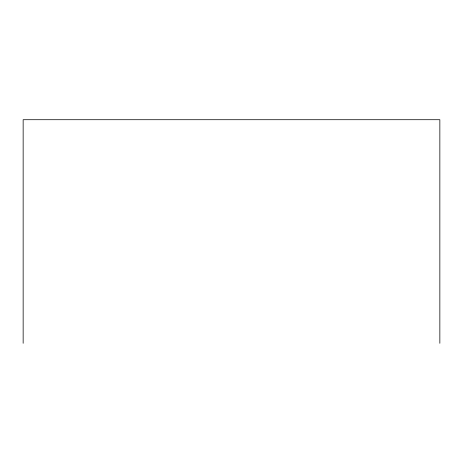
<?xml version="1.0" encoding="UTF-8"?>
<svg xmlns="http://www.w3.org/2000/svg" width="463" height="463" viewBox="0 0 463 463"><rect width="100%" height="100%" fill="white"/><g stroke="black" fill="none" stroke-linecap="round" stroke-linejoin="round"><path stroke-width="0.69" d="M439.85 343.291L439.85 119.709L23.15 119.709L23.15 343.291"/></g></svg>
